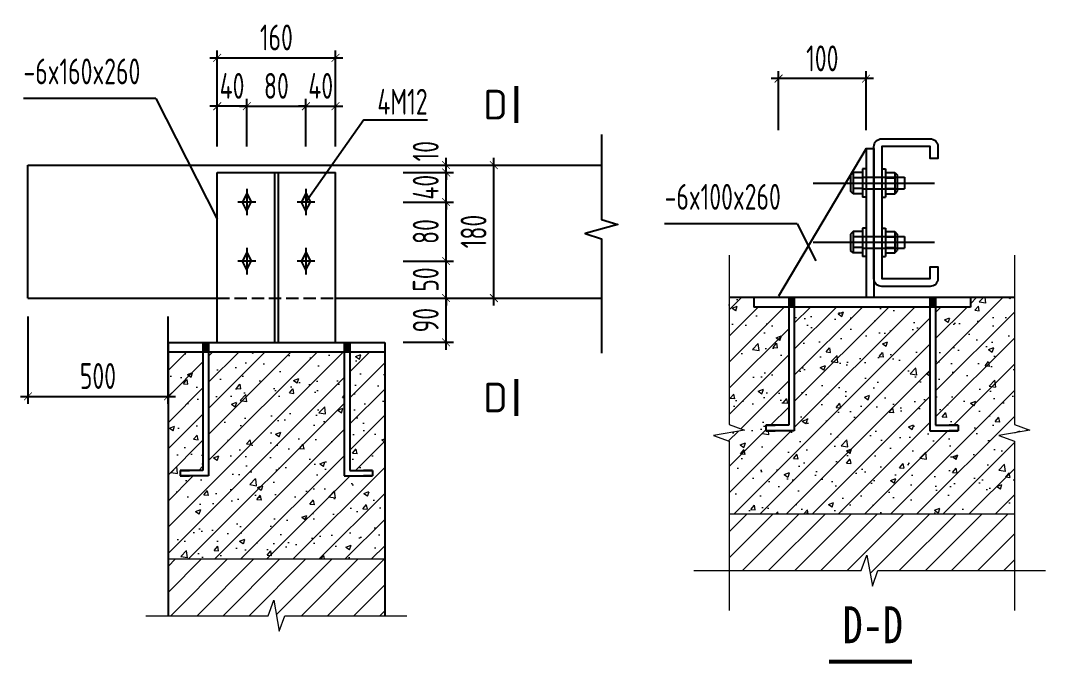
# Model space of a CAD drawing. Extents: x -159214 to 158333, y 7819 to 689505.
# Drawn here: x 60631 to 81438, y 23035 to 36094 of the extents above; entities that cross this region are included whole.
import ezdxf
from ezdxf.enums import TextEntityAlignment as Align

# ---------------------------------------------------------------- set-up
doc = ezdxf.new("R2010")
doc.units = 0
doc.header["$LTSCALE"] = 1000
doc.header["$PDMODE"] = 3
doc.linetypes.add('$0$DASH', pattern=[0.35, 0.25, -0.1])
doc.linetypes.add('x2', pattern=[1.25, 0.75, -0.5])
doc.layers.get('0').update_dxf_attribs({"linetype": 'CONTINUOUS'})
doc.layers.get('Defpoints').update_dxf_attribs({"linetype": 'CONTINUOUS'})
for name, color, linetype in [('LS', 2, 'CONTINUOUS'), ('LSTC', 2, 'CONTINUOUS'), ('LSX', 2, 'x2'), ('LT', 2, 'CONTINUOUS'), ('S', 2, 'CONTINUOUS'), ('图名层', 7, 'CONTINUOUS'), ('邓-DIM', 3, 'CONTINUOUS'), ('邓-FLOOR', 6, 'CONTINUOUS'), ('邓-STGJ_BOLT_THIN', 9, 'CONTINUOUS'), ('邓-TEXT', 7, 'CONTINUOUS'), ('邓-THICK', 6, 'CONTINUOUS'), ('邓-THIN', 7, 'CONTINUOUS')]:
    doc.layers.add(name, color=color, linetype=linetype)
doc.layers.add('填充', color=8, linetype='CONTINUOUS', lineweight=9)
doc.styles.add('-黑体', font='SIMHEI.TTF')
doc.styles.add('TSSD_Dimension', font='tssdeng.shx', dxfattribs={"width": 0.7, "bigfont": 'Hztxt.shx'})
doc.styles.add('TSSD_Label', font='tssdeng.shx', dxfattribs={"width": 0.7, "bigfont": 'Hztxt.shx'})
doc.dimstyles.new('TSSD_10_150', dxfattribs={"dimtxt": 525, "dimasz": 150, "dimexe": 150, "dimexo": 375, "dimgap": 150, "dimtad": 1, "dimdec": 0, "dimlfac": 0.066667, "dimzin": 0, "dimdsep": 46, "dimtxsty": 'TSSD_Dimension', "dimblk": 'ARCHTICK', "dimblk1": 'ARCHTICK', "dimblk2": 'ARCHTICK', "dimcen": 0, "dimdle": 150, "dimclrt": 7, "dimadec": 0, "dimazin": 0, "dimtfac": 1, "dimtdec": 0, "dimtix": 1, "dimtmove": 2, "dimatfit": 3, "dimfxl": 1, "dimtolj": 1, "dimtzin": 0, "dimarcsym": 0})
doc.dimstyles.new('TSSD_150_150', dxfattribs={"dimtxt": 525, "dimasz": 150, "dimexe": 150, "dimexo": 375, "dimgap": 150, "dimtad": 1, "dimdec": 0, "dimzin": 0, "dimdsep": 46, "dimtxsty": 'TSSD_Dimension', "dimblk": 'ARCHTICK', "dimblk1": 'ARCHTICK', "dimblk2": 'ARCHTICK', "dimcen": 0, "dimdle": 150, "dimclrt": 7, "dimadec": 0, "dimazin": 0, "dimtfac": 1, "dimtdec": 0, "dimtix": 1, "dimtmove": 2, "dimatfit": 3, "dimfxl": 1, "dimtolj": 1, "dimtzin": 0, "dimarcsym": 0})

# ---------------------------------------------------------------- blocks, each defined once
blk = doc.blocks.new('_ArchTick')
at = {"color": 0, "linetype": 'ByBlock', "const_width": 0.1}
blk.add_lwpolyline([(-0.53, -0.53), (0.53, 0.53)], dxfattribs=at)
blk = doc.blocks.new('*D240')
at = {"layer": 'Defpoints', "color": 0}
for p in [(68025, 31208), (69270, 31208), (68025, 30458)]:
    blk.add_point(p, dxfattribs=at)
at = {"layer": '邓-DIM', "color": 0, "lineweight": -2}
for p, q in [((69270, 31208), (69270, 31358)), ((68400, 31208), (69420, 31208)), ((69270, 30458), (69270, 31208)), ((68400, 30458), (69420, 30458)), ((69270, 30458), (69270, 30308))]:
    blk.add_line(p, q, dxfattribs=at)
at = {"layer": '邓-DIM', "color": 0, "lineweight": -2, "xscale": 150, "yscale": 150, "zscale": 150}
for p, rotation in [((69270, 31208), 270), ((69270, 30458), 90)]:
    blk.add_blockref('_ArchTick', p, dxfattribs=dict(at, rotation=rotation))
at = {"layer": '邓-DIM', "color": 7, "insert": (68857, 30833), "char_height": 525, "attachment_point": 5, "rotation": 90, "style": 'TSSD_Dimension'}
blk.add_mtext('\\A1;50', dxfattribs=at)
blk = doc.blocks.new('*D241')
at = {"layer": 'Defpoints', "color": 0}
for p in [(68025, 32408), (69270, 32408), (68025, 31208)]:
    blk.add_point(p, dxfattribs=at)
at = {"layer": '邓-DIM', "color": 0, "lineweight": -2}
for p, q in [((69270, 31058), (69270, 32558)), ((68400, 32408), (69420, 32408)), ((68400, 31208), (69420, 31208))]:
    blk.add_line(p, q, dxfattribs=at)
at = {"layer": '邓-DIM', "color": 0, "lineweight": -2, "xscale": 150, "yscale": 150, "zscale": 150}
for p, rotation in [((69270, 32408), 90), ((69270, 31208), 270)]:
    blk.add_blockref('_ArchTick', p, dxfattribs=dict(at, rotation=rotation))
at = {"layer": '邓-DIM', "color": 7, "insert": (68857, 31808), "char_height": 525, "attachment_point": 5, "rotation": 90, "style": 'TSSD_Dimension'}
blk.add_mtext('\\A1;80', dxfattribs=at)
blk = doc.blocks.new('*D242')
at = {"layer": 'Defpoints', "color": 0}
for p in [(68025, 33008), (69270, 33008), (68025, 32408)]:
    blk.add_point(p, dxfattribs=at)
at = {"layer": '邓-DIM', "color": 0, "lineweight": -2}
for p, q in [((69270, 33008), (69270, 33158)), ((68400, 33008), (69420, 33008)), ((69270, 32408), (69270, 33008)), ((68400, 32408), (69420, 32408)), ((69270, 32408), (69270, 32258))]:
    blk.add_line(p, q, dxfattribs=at)
at = {"layer": '邓-DIM', "color": 0, "lineweight": -2, "xscale": 150, "yscale": 150, "zscale": 150}
for p, rotation in [((69270, 33008), 270), ((69270, 32408), 90)]:
    blk.add_blockref('_ArchTick', p, dxfattribs=dict(at, rotation=rotation))
at = {"layer": '邓-DIM', "color": 7, "insert": (68857, 32708), "char_height": 525, "attachment_point": 5, "rotation": 90, "style": 'TSSD_Dimension'}
blk.add_mtext('\\A1;40', dxfattribs=at)
blk = doc.blocks.new('*D243')
at = {"layer": 'Defpoints', "color": 0}
for p in [(68025, 33158), (69270, 33158), (68025, 33008)]:
    blk.add_point(p, dxfattribs=at)
at = {"layer": '邓-DIM', "color": 0, "lineweight": -2}
for p, q in [((69270, 33158), (69270, 33308)), ((68400, 33158), (69420, 33158)), ((69270, 33008), (69270, 33158)), ((68400, 33008), (69420, 33008)), ((69270, 33008), (69270, 32858))]:
    blk.add_line(p, q, dxfattribs=at)
at = {"layer": '邓-DIM', "color": 0, "lineweight": -2, "xscale": 150, "yscale": 150, "zscale": 150}
for p, rotation in [((69270, 33158), 270), ((69270, 33008), 90)]:
    blk.add_blockref('_ArchTick', p, dxfattribs=dict(at, rotation=rotation))
at = {"layer": '邓-DIM', "color": 7, "insert": (68857, 33440), "char_height": 525, "attachment_point": 5, "rotation": 90, "style": 'TSSD_Dimension'}
blk.add_mtext('\\A1;10', dxfattribs=at)
blk = doc.blocks.new('*D244')
at = {"layer": 'Defpoints', "color": 0}
for p in [(66425, 34353), (65225, 33158), (66425, 33158)]:
    blk.add_point(p, dxfattribs=at)
at = {"layer": '邓-DIM', "color": 0, "lineweight": -2}
for p, q in [((65075, 34353), (66575, 34353)), ((65225, 33533), (65225, 34503)), ((66425, 33533), (66425, 34503))]:
    blk.add_line(p, q, dxfattribs=at)
at = {"layer": '邓-DIM', "color": 0, "lineweight": -2, "xscale": 150, "yscale": 150, "zscale": 150, "rotation": 180}
blk.add_blockref('_ArchTick', (65225, 34353), dxfattribs=at)
at = {"layer": '邓-DIM', "color": 0, "lineweight": -2, "xscale": 150, "yscale": 150, "zscale": 150}
blk.add_blockref('_ArchTick', (66425, 34353), dxfattribs=at)
at = {"layer": '邓-DIM', "color": 7, "insert": (65825, 34766), "char_height": 525, "attachment_point": 5, "style": 'TSSD_Dimension'}
blk.add_mtext('\\A1;80', dxfattribs=at)
blk = doc.blocks.new('*D245')
at = {"layer": 'Defpoints', "color": 0}
for p in [(67025, 34353), (66425, 33158), (67025, 33158)]:
    blk.add_point(p, dxfattribs=at)
at = {"layer": '邓-DIM', "color": 0, "lineweight": -2}
for p, q in [((66425, 34353), (66275, 34353)), ((66425, 33533), (66425, 34503)), ((66425, 34353), (67025, 34353)), ((67025, 33533), (67025, 34503)), ((67025, 34353), (67175, 34353))]:
    blk.add_line(p, q, dxfattribs=at)
at = {"layer": '邓-DIM', "color": 0, "lineweight": -2, "xscale": 150, "yscale": 150, "zscale": 150}
blk.add_blockref('_ArchTick', (66425, 34353), dxfattribs=at)
at = {"layer": '邓-DIM', "color": 0, "lineweight": -2, "xscale": 150, "yscale": 150, "zscale": 150, "rotation": 180}
blk.add_blockref('_ArchTick', (67025, 34353), dxfattribs=at)
at = {"layer": '邓-DIM', "color": 7, "insert": (66725, 34766), "char_height": 525, "attachment_point": 5, "style": 'TSSD_Dimension'}
blk.add_mtext('\\A1;40', dxfattribs=at)
blk = doc.blocks.new('*D246')
at = {"layer": 'Defpoints', "color": 0}
for p in [(64625, 34353), (64625, 33158), (65225, 33158)]:
    blk.add_point(p, dxfattribs=at)
at = {"layer": '邓-DIM', "color": 0, "lineweight": -2}
for p, q in [((64625, 34353), (64475, 34353)), ((64625, 33533), (64625, 34503)), ((65225, 34353), (64625, 34353)), ((65225, 33533), (65225, 34503)), ((65225, 34353), (65375, 34353))]:
    blk.add_line(p, q, dxfattribs=at)
at = {"layer": '邓-DIM', "color": 0, "lineweight": -2, "xscale": 150, "yscale": 150, "zscale": 150}
blk.add_blockref('_ArchTick', (64625, 34353), dxfattribs=at)
at = {"layer": '邓-DIM', "color": 0, "lineweight": -2, "xscale": 150, "yscale": 150, "zscale": 150, "rotation": 180}
blk.add_blockref('_ArchTick', (65225, 34353), dxfattribs=at)
at = {"layer": '邓-DIM', "color": 7, "insert": (64925, 34766), "char_height": 525, "attachment_point": 5, "style": 'TSSD_Dimension'}
blk.add_mtext('\\A1;40', dxfattribs=at)
blk = doc.blocks.new('*D247')
at = {"layer": 'Defpoints', "color": 0}
for p in [(67025, 35337), (64625, 33533), (67025, 33533)]:
    blk.add_point(p, dxfattribs=at)
at = {"layer": '邓-DIM', "color": 0, "lineweight": -2}
for p, q in [((64625, 33908), (64625, 35487)), ((67025, 33908), (67025, 35487)), ((64475, 35337), (67175, 35337))]:
    blk.add_line(p, q, dxfattribs=at)
at = {"layer": '邓-DIM', "color": 0, "lineweight": -2, "xscale": 150, "yscale": 150, "zscale": 150, "rotation": 180}
blk.add_blockref('_ArchTick', (64625, 35337), dxfattribs=at)
at = {"layer": '邓-DIM', "color": 0, "lineweight": -2, "xscale": 150, "yscale": 150, "zscale": 150}
blk.add_blockref('_ArchTick', (67025, 35337), dxfattribs=at)
at = {"layer": '邓-DIM', "color": 7, "insert": (65825, 35750), "char_height": 525, "attachment_point": 5, "style": 'TSSD_Dimension'}
blk.add_mtext('\\A1;160', dxfattribs=at)
blk = doc.blocks.new('*D248')
at = {"layer": 'Defpoints', "color": 0}
for p in [(68400, 33158), (70240, 33158), (68400, 30458)]:
    blk.add_point(p, dxfattribs=at)
at = {"layer": '邓-DIM', "color": 0, "lineweight": -2}
for p, q in [((70240, 30308), (70240, 33308)), ((68775, 33158), (70390, 33158)), ((68775, 30458), (70390, 30458))]:
    blk.add_line(p, q, dxfattribs=at)
at = {"layer": '邓-DIM', "color": 0, "lineweight": -2, "xscale": 150, "yscale": 150, "zscale": 150}
for p, rotation in [((70240, 33158), 90), ((70240, 30458), 270)]:
    blk.add_blockref('_ArchTick', p, dxfattribs=dict(at, rotation=rotation))
at = {"layer": '邓-DIM', "color": 7, "insert": (69828, 31808), "char_height": 525, "attachment_point": 5, "rotation": 90, "style": 'TSSD_Dimension'}
blk.add_mtext('\\A1;180', dxfattribs=at)
blk = doc.blocks.new('*D249')
at = {"layer": 'Defpoints', "color": 0}
for p in [(76018, 34913), (76018, 33492), (77795, 33492)]:
    blk.add_point(p, dxfattribs=at)
at = {"layer": '邓-DIM', "color": 0, "lineweight": -2}
for p, q in [((76018, 33867), (76018, 35063)), ((77795, 33867), (77795, 35063)), ((77945, 34913), (75868, 34913))]:
    blk.add_line(p, q, dxfattribs=at)
at = {"layer": '邓-DIM', "color": 0, "lineweight": -2, "xscale": 150, "yscale": 150, "zscale": 150, "rotation": 180}
blk.add_blockref('_ArchTick', (76018, 34913), dxfattribs=at)
at = {"layer": '邓-DIM', "color": 0, "lineweight": -2, "xscale": 150, "yscale": 150, "zscale": 150}
blk.add_blockref('_ArchTick', (77795, 34913), dxfattribs=at)
at = {"layer": '邓-DIM', "color": 7, "insert": (76907, 35325), "char_height": 525, "attachment_point": 5, "style": 'TSSD_Dimension'}
blk.add_mtext('\\A1;100', dxfattribs=at)
blk = doc.blocks.new('*D311')
at = {"layer": 'Defpoints', "color": 0}
for p in [(68025, 30458), (69270, 30458), (68025, 29558)]:
    blk.add_point(p, dxfattribs=at)
at = {"layer": '邓-DIM', "color": 0, "lineweight": -2}
for p, q in [((69270, 29408), (69270, 30608)), ((68400, 30458), (69420, 30458)), ((68400, 29558), (69420, 29558))]:
    blk.add_line(p, q, dxfattribs=at)
at = {"layer": '邓-DIM', "color": 0, "lineweight": -2, "xscale": 150, "yscale": 150, "zscale": 150}
for p, rotation in [((69270, 30458), 90), ((69270, 29558), 270)]:
    blk.add_blockref('_ArchTick', p, dxfattribs=dict(at, rotation=rotation))
at = {"layer": '邓-DIM', "color": 7, "insert": (68857, 30008), "char_height": 525, "attachment_point": 5, "rotation": 90, "style": 'TSSD_Dimension'}
blk.add_mtext('\\A1;90', dxfattribs=at)
blk = doc.blocks.new('*D312')
at = {"layer": 'Defpoints', "color": 0}
for p in [(60781, 30458), (63625, 30458), (63625, 28461)]:
    blk.add_point(p, dxfattribs=at)
at = {"layer": '邓-DIM', "color": 0, "lineweight": -2}
for p, q in [((60781, 30083), (60781, 28311)), ((63625, 30083), (63625, 28311)), ((60631, 28461), (63775, 28461))]:
    blk.add_line(p, q, dxfattribs=at)
at = {"layer": '邓-DIM', "color": 0, "lineweight": -2, "xscale": 150, "yscale": 150, "zscale": 150, "rotation": 180}
blk.add_blockref('_ArchTick', (60781, 28461), dxfattribs=at)
at = {"layer": '邓-DIM', "color": 0, "lineweight": -2, "xscale": 150, "yscale": 150, "zscale": 150}
blk.add_blockref('_ArchTick', (63625, 28461), dxfattribs=at)
at = {"layer": '邓-DIM', "color": 7, "insert": (62203, 28874), "char_height": 525, "attachment_point": 5, "style": 'TSSD_Dimension'}
blk.add_mtext('\\A1;500', dxfattribs=at)

msp = doc.modelspace()

# ---------------------------------------------------------------- hatches: boundary and pattern name
at = {"layer": '填充', "lineweight": 0, "ltscale": 0.5}
h = msp.add_hatch(dxfattribs=at)
h.set_pattern_fill('钢筋混凝土', color=256, scale=150, style=0)
h.set_pattern_definition([(45, (-4645198.34, -1605597.8), (-265.165043, 265.165043), []), (50, (-4645198.3, -1605597.8), (1075.89027, -94.1282), [112.5, -1237.5]), (355, (-4645198.3, -1605597.8), (-208.127, 1128.2882), [90, -990]), (100.4514, (-4645108.7, -1605605.7), (867.76407, 1034.15931), [95.61028, -1051.71317]), (46.1842, (-4645198.3, -1605297.8), (1600.86157, -248.27852), [168.75, -1856.25]), (96.6356, (-4645065, -1605318.5), (1401.99406, 1461.1768), [143.41543, -1577.5695]), (351.1842, (-4645198.3, -1605297.8), (1401.9929, 1461.1779), [135, -1485]), (21, (-4645048.3, -1605372.8), (895.36058, -603.92834), [112.5, -1237.5]), (326, (-4645048.3, -1605372.8), (364.973, 1087.72507), [90, -990]), (71.4514, (-4644973.7, -1605423.1), (1260.33394, 483.79575), [95.61029, -1051.71317]), (37.5, (-4645198.34, -1605597.8), (18.239783, 499.34078), [0, -978, 0, -1005, 0, -993.75]), (7.5, (-4645198.34, -1605597.8), (394.604306, 591.61757), [0, -573, 0, -955.5, 0, -378.75]), (327.5, (-4645532.84, -1605597.8), (800.733654, -33.832308), [0, -375, 0, -1170, 0, -1552.5]), (317.5, (-4645682.84, -1605597.8), (874.77925, 150.15747), [0, -487.5, 0, -777, 0, -1102.5])])
h.paths.add_polyline_path([(80806.3, 26074.5), (80806.3, 27551.5), (80491.3, 27663.2), (81121.3, 27774.3), (80806.3, 27889), (80806.3, 30474.5), (79915, 30474.5), (79915, 30274.5), (79204.8, 30274.5), (79204.8, 27874.7), (79666, 27874.7), (79666, 27761.1), (79481.3, 27761.1), (79091.2, 27761.1), (79091.2, 30274.5), (76338.9, 30274.5), (76338.9, 27761.1), (75764, 27761.1), (75764, 27874.7), (75948.7, 27874.7), (76225.2, 27874.7), (76225.2, 30274.5), (75515, 30274.5), (75515, 30474.5), (75014.3, 30474.5), (75014.3, 27889), (75329.3, 27774.3), (74699.3, 27663.2), (75014.3, 27551.5), (75014.3, 26074.5)])
for points in [[(76338.9, 30474.5), (76225.2, 30474.5), (76225.2, 30274.5), (76338.9, 30274.5)], [(79204.8, 30474.5), (79091.2, 30474.5), (79091.2, 30274.5), (79204.8, 30274.5)], [(64449.2, 29557.7), (64335.5, 29557.7), (64335.5, 29357.7), (64449.2, 29357.7)], [(67315.2, 29557.7), (67201.5, 29557.7), (67201.5, 29357.7), (67315.2, 29357.7)]]:
    msp.add_hatch(color=256, dxfattribs=at).paths.add_polyline_path(points)
h = msp.add_hatch(dxfattribs=at)
h.set_pattern_fill('钢筋混凝土', color=256, scale=150, style=0)
h.set_pattern_definition([(45, (-4655986.58, -1589789.06), (-265.165043, 265.165043), []), (50, (-4655986.6, -1589789.1), (1075.89027, -94.1282), [112.5, -1237.5]), (355, (-4655986.6, -1589789.1), (-208.127, 1128.2882), [90, -990]), (100.4514, (-4655896.9, -1589796.9), (867.76407, 1034.15931), [95.61028, -1051.71317]), (46.1842, (-4655986.6, -1589489), (1600.86157, -248.27852), [168.75, -1856.25]), (96.6356, (-4655853.2, -1589509.8), (1401.99406, 1461.1768), [143.41543, -1577.5695]), (351.1842, (-4655986.6, -1589489), (1401.9929, 1461.1779), [135, -1485]), (21, (-4655836.6, -1589564.1), (895.36058, -603.92834), [112.5, -1237.5]), (326, (-4655836.6, -1589564.1), (364.973, 1087.72507), [90, -990]), (71.4514, (-4655762, -1589614.4), (1260.33394, 483.79575), [95.61029, -1051.71317]), (37.5, (-4655986.58, -1589789.06), (18.239783, 499.34078), [0, -978, 0, -1005, 0, -993.75]), (7.5, (-4655986.6, -1589789.06), (394.604306, 591.61757), [0, -573, 0, -955.5, 0, -378.75]), (327.5, (-4656321.08, -1589789.06), (800.733654, -33.832308), [0, -375, 0, -1170, 0, -1552.5]), (317.5, (-4656471.1, -1589789.06), (874.77925, 150.15747), [0, -487.5, 0, -777, 0, -1102.5])])
h.paths.add_polyline_path([(68025.4, 29357.7), (67315.2, 29357.7), (67315.2, 26957.9), (67776.4, 26957.9), (67776.4, 26844.3), (67591.7, 26844.3), (67201.5, 26844.3), (67201.5, 29357.7), (64449.2, 29357.7), (64449.2, 26844.3), (63874.3, 26844.3), (63874.3, 26957.9), (64059, 26957.9), (64335.5, 26957.9), (64335.5, 29357.7), (63625.4, 29357.7), (63625.4, 25157.7), (68025.4, 25157.7)])
h = msp.add_hatch(dxfattribs=at)
h.set_pattern_fill('普通砖', color=256, scale=150, style=0)
h.set_pattern_definition([(45, (-4645198.34, -1605328.54), (-265.16515, 265.16515), [])])
h.paths.add_polyline_path([(75014.3, 26074.5), (75014.3, 24922.9), (77699, 24922.9), (77813.6, 25237.9), (77924.7, 24607.9), (78036.5, 24922.9), (80806.3, 24922.9), (80806.3, 26074.5)])
h = msp.add_hatch(dxfattribs=at)
h.set_pattern_fill('普通砖', color=256, scale=150, style=0)
h.set_pattern_definition([(45, (-4655986.58, -1589519.8), (-265.16515, 265.16515), [])])
h.paths.add_polyline_path([(68025.4, 25157.7), (63625.4, 25157.7), (63625.4, 24006.1), (65656.6, 24006.1), (65771.3, 24321.1), (65882.3, 23691.1), (65994.1, 24006.1), (68025.4, 24006.1)])

# ---------------------------------------------------------------- linework, layer by layer
at = {"layer": 'LS'}
for p, q in [((77531, 33008.3), (77480, 32957.4)), ((77480, 32957.4), (77480, 32627.2)), ((77531, 33008.3), (77531, 32576.3)), ((77723, 33008.3), (77531, 33008.3)), ((77723, 32900.3), (77531, 32900.3)), ((77723, 33080.3), (77723, 32504.3)), ((77795, 33080.3), (77723, 33080.3)), ((77795, 33080.3), (77795, 32504.3)), ((78115, 33080.3), (78115, 32504.3)), ((78115, 33080.3), (78187, 33080.3)), ((78187, 33080.3), (78187, 32504.3)), ((78187, 33008.3), (78187, 32576.3)), ((78187, 33008.3), (78379, 33008.3)), ((78187, 32900.3), (78379, 32900.3)), ((78379, 33008.3), (78379, 32576.3)), ((78379, 33008.3), (78429.9, 32957.4)), ((78429.9, 32957.4), (78429.9, 32627.2)), ((78429.9, 32912.3), (78573.9, 32912.3)), ((78573.9, 32912.3), (78573.9, 32672.3)), ((77723, 32684.3), (77531, 32684.3)), ((78187, 32684.3), (78379, 32684.3)), ((78429.9, 32672.3), (78573.9, 32672.3)), ((77531, 32576.3), (77480, 32627.2)), ((77723, 32576.3), (77531, 32576.3)), ((77795, 32504.3), (77723, 32504.3)), ((78115, 32504.3), (78187, 32504.3)), ((78187, 32576.3), (78379, 32576.3)), ((78379, 32576.3), (78429.9, 32627.2)), ((77795, 31878.2), (77723, 31878.2)), ((77723, 31878.2), (77723, 31302.2)), ((77795, 31878.2), (77795, 31302.2)), ((78115, 31878.2), (78187, 31878.2)), ((78115, 31878.2), (78115, 31302.2)), ((78187, 31878.2), (78187, 31302.2)), ((77531, 31806.2), (77480, 31755.3)), ((77480, 31755.3), (77480, 31425.2)), ((77531, 31806.2), (77531, 31374.2)), ((77723, 31806.2), (77531, 31806.2)), ((77723, 31698.2), (77531, 31698.2)), ((78187, 31806.2), (78379, 31806.2)), ((78187, 31806.2), (78187, 31374.2)), ((78187, 31698.2), (78379, 31698.2)), ((78379, 31806.2), (78379, 31374.2)), ((78379, 31806.2), (78429.9, 31755.3)), ((78429.9, 31755.3), (78429.9, 31425.2)), ((78429.9, 31710.2), (78573.9, 31710.2)), ((78573.9, 31710.2), (78573.9, 31470.2)), ((77531, 31374.2), (77480, 31425.2)), ((77723, 31482.2), (77531, 31482.2)), ((78187, 31482.2), (78379, 31482.2)), ((78379, 31374.2), (78429.9, 31425.2)), ((78429.9, 31470.2), (78573.9, 31470.2)), ((77723, 31374.2), (77531, 31374.2)), ((77795, 31302.2), (77723, 31302.2)), ((78115, 31302.2), (78187, 31302.2)), ((78187, 31374.2), (78379, 31374.2))]:
    msp.add_line(p, q, dxfattribs=at)
at = {"layer": 'LSTC'}
for p, q in [((76723, 32792.3), (79187, 32792.3)), ((76723, 31590.2), (79187, 31590.2))]:
    msp.add_line(p, q, dxfattribs=at)
at = {"layer": 'LSX'}
for p, q in [((77723, 32912.3), (78429.9, 32912.3)), ((77723, 32672.3), (78429.9, 32672.3)), ((77723, 31710.2), (78429.9, 31710.2)), ((77723, 31470.2), (78429.9, 31470.2))]:
    msp.add_line(p, q, dxfattribs=at)
at = {"layer": 'LT'}
for p, q in [((60781.2, 33157.7), (72426.2, 33157.7)), ((60781.2, 30457.7), (60781.2, 33157.7)), ((60781.2, 30457.7), (64625.4, 30457.7)), ((67025.4, 30457.7), (72426.2, 30457.7)), ((63625.4, 29557.7), (63625.4, 24006.1)), ((68025.4, 29557.7), (68025.4, 24006.1))]:
    msp.add_line(p, q, dxfattribs=at)
at = {"layer": 'LT', "linetype": '$0$DASH'}
msp.add_line((64625.4, 30457.7), (67025.4, 30457.7), dxfattribs=at)
at = {"layer": 'LT'}
msp.add_lwpolyline([(78115, 30692.3, -0.4142136), (77955, 30852.3), (77955, 33532.3, -0.4142136), (78115, 33692.3), (79095, 33692.3, -0.4142136), (79255, 33532.3), (79255, 33292.3), (79095, 33292.3), (79095, 33532.3), (78115, 33532.3), (78115, 30852.3), (79095, 30852.3), (79095, 31092.3), (79255, 31092.3), (79255, 30852.3, -0.4142136), (79095, 30692.3)], format="xyb", close=True, dxfattribs=at)
at = {"layer": 'S'}
for p, q in [((77795, 33492.3), (76018.5, 30492.3)), ((77795, 33492.3), (77795, 30492.3)), ((77795, 33492.3), (77955, 33492.3)), ((77955, 33492.3), (77955, 30492.3)), ((75014.3, 30474.5), (80806.3, 30474.5)), ((75515, 30474.5), (75515, 30274.5)), ((76225.2, 30474.5), (76225.2, 27874.7)), ((76338.9, 30474.5), (76338.9, 27761.1)), ((79091.2, 30474.5), (79091.2, 27761.1)), ((79204.8, 30474.5), (79204.8, 27874.7)), ((79915, 30474.5), (79915, 30274.5)), ((79915, 30274.5), (75515, 30274.5)), ((64335.5, 29557.7), (64335.5, 26957.9)), ((64449.2, 29557.7), (64449.2, 26844.3)), ((67201.5, 29557.7), (67201.5, 26844.3)), ((67315.2, 29557.7), (67315.2, 26957.9)), ((76225.2, 27874.7), (75764, 27874.7)), ((75764, 27874.7), (75948.7, 27874.7)), ((75764, 27874.7), (75764, 27761.1)), ((76338.9, 27761.1), (75764, 27761.1)), ((75764, 27761.1), (75948.7, 27761.1)), ((79091.2, 27761.1), (79666, 27761.1)), ((79204.8, 27874.7), (79666, 27874.7)), ((79666, 27874.7), (79481.3, 27874.7)), ((79666, 27761.1), (79481.3, 27761.1)), ((79666, 27874.7), (79666, 27761.1)), ((64335.5, 26957.9), (63874.3, 26957.9)), ((63874.3, 26957.9), (64059, 26957.9)), ((63874.3, 26957.9), (63874.3, 26844.3)), ((64449.2, 26844.3), (63874.3, 26844.3)), ((63874.3, 26844.3), (64059, 26844.3)), ((67201.5, 26844.3), (67776.4, 26844.3)), ((67315.2, 26957.9), (67776.4, 26957.9)), ((67776.4, 26957.9), (67591.7, 26957.9)), ((67776.4, 26844.3), (67591.7, 26844.3)), ((67776.4, 26957.9), (67776.4, 26844.3))]:
    msp.add_line(p, q, dxfattribs=at)
at = {"layer": '图名层', "const_width": 75}
msp.add_lwpolyline([(77041.4, 23072.5), (78726.8, 23072.5)], dxfattribs=at)
at = {"layer": '填充', "lineweight": 0, "ltscale": 0.5}
for p, q in [((75014.3, 26074.5), (80806.3, 26074.5)), ((75515, 26074.5), (79915, 26074.5)), ((63625.4, 25157.7), (68025.4, 25157.7))]:
    msp.add_line(p, q, dxfattribs=at)
at = {"layer": '填充', "lineweight": 0, "extrusion": (1, 0, 0)}
for points, elevation in [([(31328.5, 0), (27889, 0)], 75014.3), ([(31328.5, 0), (27889, 0)], 80806.3), ([(27551.5, 0), (24111.9, 0)], 75014.3), ([(27551.5, 0), (24111.9, 0)], 80806.3)]:
    msp.add_lwpolyline(points, dxfattribs=dict(at, elevation=elevation))
at = {"layer": '填充', "lineweight": 0}
for points in [[(75329.3, 27774.3), (74699.3, 27663.2)], [(81121.3, 27774.3), (80491.3, 27663.2)], [(77813.6, 25237.9), (77924.7, 24607.9)], [(65771.3, 24321.1), (65882.3, 23691.1)]]:
    msp.add_lwpolyline(points, dxfattribs=at)
at = {"layer": '填充', "lineweight": 0, "extrusion": (0, 1, 0)}
for points, elevation in [([(-74297.8, 0), (-77699, 0)], 24922.9), ([(-78036.5, 0), (-81437.6, 0)], 24922.9), ([(-63175.4, 0), (-65656.6, 0)], 24006.1), ([(-65994.1, 0), (-68475.4, 0)], 24006.1)]:
    msp.add_lwpolyline(points, dxfattribs=dict(at, elevation=elevation))
at = {"layer": '填充', "lineweight": 0}
for points in [[(75014.3, 27889, 0), (75329.3, 27774.3, 0)], [(80806.3, 27889, 0), (81121.3, 27774.3, 0)], [(74699.3, 27663.2, 0), (75014.3, 27551.5, 0)], [(80491.3, 27663.2, 0), (80806.3, 27551.5, 0)], [(77699, 24922.9, 0), (77813.6, 25237.9, 0)], [(77924.7, 24607.9, 0), (78036.5, 24922.9, 0)], [(65656.6, 24006.1, 0), (65771.3, 24321.1, 0)], [(65882.3, 23691.1, 0), (65994.1, 24006.1, 0)]]:
    msp.add_polyline3d(points, dxfattribs=at)
at = {"layer": '邓-FLOOR'}
for p, q in [((64625.4, 33007.7), (67025.4, 33007.7)), ((64625.4, 29557.7), (64625.4, 33007.7)), ((65786.4, 33007.7), (65786.4, 29557.7)), ((65864.4, 33007.7), (65864.4, 29557.7)), ((67025.4, 29557.7), (67025.4, 33007.7)), ((63625.4, 29557.7), (68025.4, 29557.7)), ((68025.4, 29357.7), (63625.4, 29357.7))]:
    msp.add_line(p, q, dxfattribs=at)
at = {"layer": '邓-STGJ_BOLT_THIN'}
for p, q in [((65225.4, 32677.7), (65225.4, 32137.7)), ((66425.4, 32677.7), (66425.4, 32137.7)), ((65225.4, 32587.7), (65135.4, 32407.7)), ((65225.4, 32587.7), (65315.4, 32407.7)), ((66425.4, 32587.7), (66335.4, 32407.7)), ((66425.4, 32587.7), (66515.4, 32407.7)), ((65405.4, 32407.7), (65045.4, 32407.7)), ((65225.4, 32227.7), (65135.4, 32407.7)), ((65225.4, 32227.7), (65315.4, 32407.7)), ((66605.4, 32407.7), (66245.4, 32407.7)), ((66425.4, 32227.7), (66335.4, 32407.7)), ((66425.4, 32227.7), (66515.4, 32407.7)), ((65225.4, 31477.7), (65225.4, 30937.7)), ((66425.4, 31477.7), (66425.4, 30937.7)), ((65225.4, 31387.7), (65135.4, 31207.7)), ((65225.4, 31387.7), (65315.4, 31207.7)), ((66425.4, 31387.7), (66335.4, 31207.7)), ((66425.4, 31387.7), (66515.4, 31207.7)), ((65405.4, 31207.7), (65045.4, 31207.7)), ((65225.4, 31027.7), (65135.4, 31207.7)), ((65225.4, 31027.7), (65315.4, 31207.7)), ((66605.4, 31207.7), (66245.4, 31207.7)), ((66425.4, 31027.7), (66335.4, 31207.7)), ((66425.4, 31027.7), (66515.4, 31207.7))]:
    msp.add_line(p, q, dxfattribs=at)
at = {"layer": '邓-TEXT'}
for p, q in [((63381.1, 34509.3), (60691.5, 34509.3)), ((63381.1, 34509.3), (64625.4, 32061.4)), ((67599.8, 34074), (66425.4, 32407.7)), ((67599.8, 34074), (68895.2, 34074)), ((76395.9, 31961.4), (73706.3, 31961.4)), ((76395.9, 31961.4), (76777.1, 31211.5))]:
    msp.add_line(p, q, dxfattribs=at)
at = {"layer": '邓-THICK', "const_width": 75}
for points in [[(70696, 34011.2), (70696, 34761.2)], [(70696, 28812.7), (70696, 28062.7)]]:
    msp.add_lwpolyline(points, dxfattribs=at)
at = {"layer": '邓-THIN'}
msp.add_lwpolyline([(72426.2, 33777.7), (72426.2, 32052.7), (72756.2, 31947.7), (72096.2, 31767.7), (72426.2, 31662.7), (72426.2, 29337.7)], dxfattribs=at)

# ---------------------------------------------------------------- texts
at = {"layer": '图名层', "style": '-黑体', "width": 0.8}
msp.add_text('D-D', height=750, dxfattribs=at).set_placement((77319.6, 23222.5), align=Align.BOTTOM_LEFT)
at = {"layer": '邓-TEXT', "style": 'TSSD_Label', "width": 0.7}
for s, p in [('-6x160x260', (60691.5, 34640.5)), ('-6x100x260', (73706.3, 32092.7))]:
    msp.add_text(s, height=525, dxfattribs=at).set_placement(p, align=Align.BOTTOM_LEFT)
msp.add_text('4M12', height=525, dxfattribs=at).set_placement((68895.2, 34706.2), align=Align.TOP_RIGHT)
at = {"layer": '邓-THICK', "style": 'TSSD_Label'}
for p in [(70027.4, 34086.2), (70027.4, 28137.7)]:
    msp.add_text('D', height=600, dxfattribs=at).set_placement(p)

# ---------------------------------------------------------------- dimensions: what is measured, and where the dimension line sits
at = {"layer": '邓-DIM'}
for base, p1, p2, picture, middle in [((67025.4, 35337.4), (64625.4, 33532.7), (67025.4, 33532.7), '*D247', (65825.4, 35749.9)), ((64625.4, 34353.2), (65225.4, 33157.7), (64625.4, 33157.7), '*D246', (64925.4, 34765.7)), ((66425.4, 34353.2), (65225.4, 33157.7), (66425.4, 33157.7), '*D244', (65825.4, 34765.7)), ((67025.4, 34353.2), (66425.4, 33157.7), (67025.4, 33157.7), '*D245', (66725.4, 34765.7))]:
    dim = msp.add_linear_dim(base=base, p1=p1, p2=p2, dimstyle='TSSD_10_150', dxfattribs=at)
    dim.commit()
    dim.dimension.update_dxf_attribs({"geometry": picture, "text_midpoint": middle})
for base, p1, p2, text, dimstyle, picture, middle in [((76018.5, 34912.8), (77795, 33492.3), (76018.5, 33492.3), '100', 'TSSD_10_150', '*D249', (76906.7, 35325.3)), ((63625.4, 28461.1), (60781.2, 30457.7), (63625.4, 30457.7), '500', 'TSSD_150_150', '*D312', (62203.3, 28873.6))]:
    dim = msp.add_linear_dim(base=base, p1=p1, p2=p2, text=text, dimstyle=dimstyle, dxfattribs=at)
    dim.commit()
    dim.dimension.update_dxf_attribs({"geometry": picture, "text_midpoint": middle})
dim = msp.add_linear_dim(base=(69269.8, 33157.7), p1=(68025.4, 33007.7), p2=(68025.4, 33157.7), angle=90, dimstyle='TSSD_10_150', dxfattribs=at)
dim.commit()
dim.dimension.update_dxf_attribs({"geometry": '*D243', "text_midpoint": (68857.3, 33439.8), "dimtype": 160})
for base, p1, p2, picture, middle in [((70240.2, 33157.7), (68400.4, 30457.7), (68400.4, 33157.7), '*D248', (69827.7, 31807.7)), ((69269.8, 33007.7), (68025.4, 32407.7), (68025.4, 33007.7), '*D242', (68857.3, 32707.7)), ((69269.8, 32407.7), (68025.4, 31207.7), (68025.4, 32407.7), '*D241', (68857.3, 31807.7)), ((69269.8, 31207.7), (68025.4, 30457.7), (68025.4, 31207.7), '*D240', (68857.3, 30832.7))]:
    dim = msp.add_linear_dim(base=base, p1=p1, p2=p2, angle=90, dimstyle='TSSD_10_150', dxfattribs=at)
    dim.commit()
    dim.dimension.update_dxf_attribs({"geometry": picture, "text_midpoint": middle})
dim = msp.add_linear_dim(base=(69269.8, 30457.7), p1=(68025.4, 29557.7), p2=(68025.4, 30457.7), angle=90, text='90', dimstyle='TSSD_10_150', dxfattribs=at)
dim.commit()
dim.dimension.update_dxf_attribs({"geometry": '*D311', "text_midpoint": (68857.3, 30007.7)})

doc.saveas('drawing.dxf')
